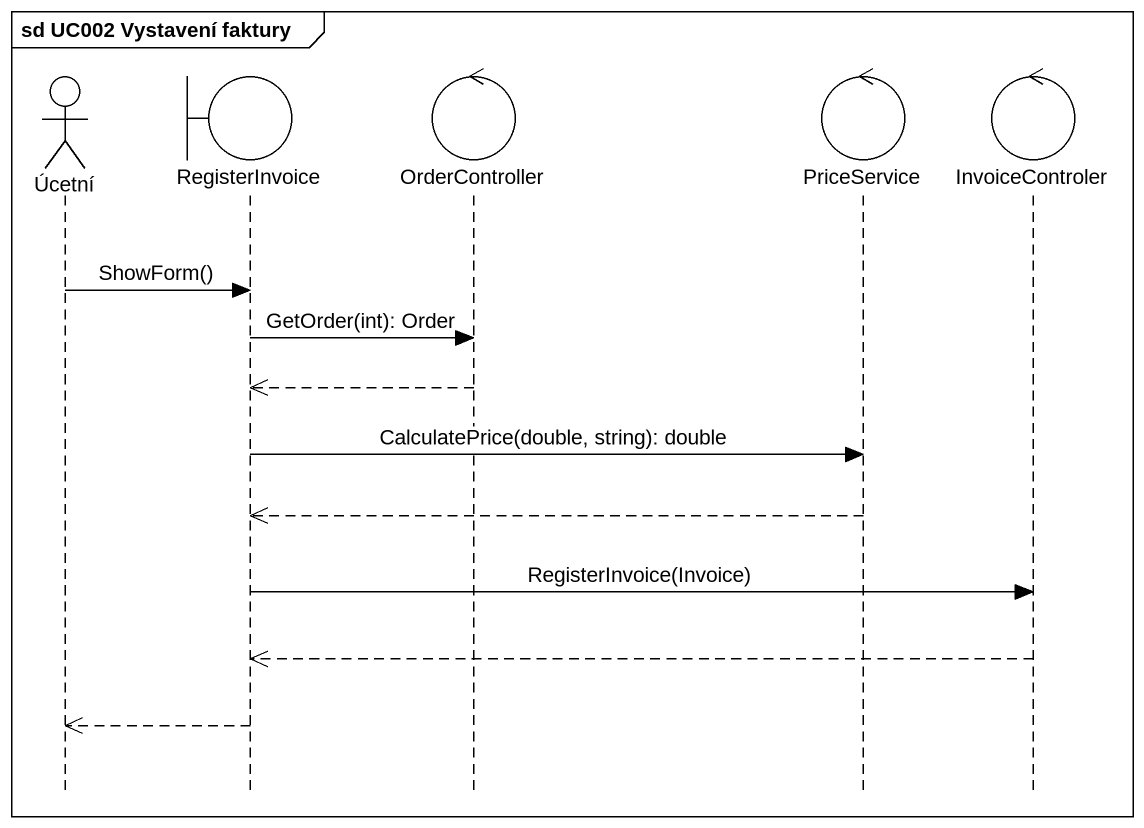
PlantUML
@startuml
mainframe sd UC002 Vystavení faktury
hide footbox
actor Úcetní
boundary RegisterInvoice
control OrderController
control PriceService
control InvoiceControler

Úcetní -> RegisterInvoice : ShowForm()
RegisterInvoice -> OrderController : GetOrder(int): Order
OrderController -->> RegisterInvoice
RegisterInvoice -> PriceService : CalculatePrice(double, string): double
PriceService -->> RegisterInvoice
RegisterInvoice -> InvoiceControler : RegisterInvoice(Invoice)
InvoiceControler -->> RegisterInvoice
RegisterInvoice -->> Úcetní
@enduml
